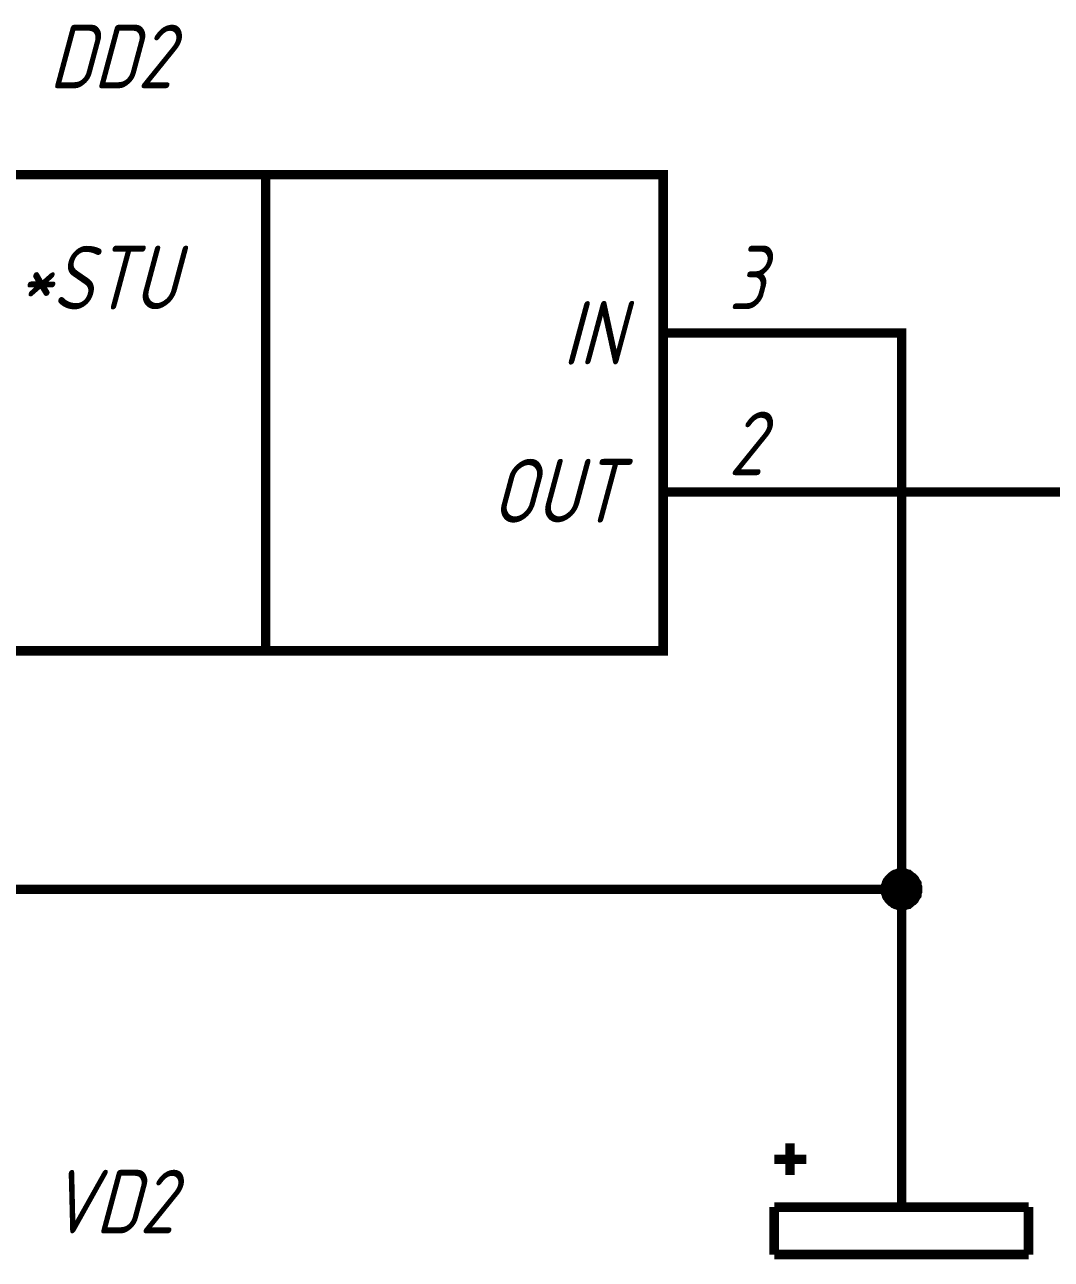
# Model space of a CAD drawing. Extents: x 260 to 1101, y 70 to 664.
# Drawn here: x 456.56 to 488.85, y 187.64 to 226.5 of the extents above; entities that cross this region are included whole.
import ezdxf

# ---------------------------------------------------------------- set-up
doc = ezdxf.new("R2010")
doc.units = 0
doc.header["$MEASUREMENT"] = 0
doc.layers.add('Sheet', color=255, linetype='CONTINUOUS')
doc.styles.add('GOST type A0', font='', dxfattribs={"oblique": 15, "height": 3.5})
doc.styles.get('GOST type A0').set_extended_font_data('GOST type A')

msp = doc.modelspace()

# ---------------------------------------------------------------- linework, layer by layer
at = {"layer": 'Sheet', "const_width": 0.3}
msp.add_lwpolyline([(441.658, 221.782), (476.642, 221.782), (476.642, 206.792), (441.658, 206.792), (441.658, 221.782)], close=True, dxfattribs=at)
at = {"layer": 'Sheet'}
for points, const_width in [([(464.142, 221.782), (464.142, 206.792)], 0.3), ([(476.642, 216.796), (479.142, 216.796)], 0.3), ([(484.142, 199.29), (484.142, 216.796), (479.142, 216.796)], 0.3), ([(476.642, 211.794), (479.142, 211.794)], 0.3), ([(479.142, 211.794), (504.127, 211.794)], 0.3), ([(483.63, 199.29), (483.63, 199.321), (483.63, 199.336), (483.63, 199.367), (483.645, 199.398), (483.645, 199.414), (483.661, 199.445), (483.661, 199.46), (483.677, 199.492), (483.677, 199.507), (483.692, 199.538), (483.708, 199.554), (483.723, 199.569), (483.739, 199.6), (483.754, 199.616), (483.77, 199.631), (483.785, 199.647), (483.801, 199.662), (483.816, 199.678), (483.832, 199.693), (483.863, 199.709), (483.878, 199.725), (483.894, 199.74), (483.925, 199.756), (483.941, 199.756), (483.972, 199.771), (483.987, 199.771), (484.018, 199.787), (484.034, 199.787), (484.065, 199.802), (484.096, 199.802), (484.111, 199.802), (484.142, 199.802)], 0.3), ([(483.63, 199.29), (483.63, 199.321), (483.63, 199.336), (483.63, 199.367), (483.645, 199.398), (483.645, 199.414), (483.661, 199.445), (483.661, 199.46), (483.677, 199.492), (483.677, 199.507), (483.692, 199.538), (483.708, 199.554), (483.723, 199.569), (483.739, 199.6), (483.754, 199.616), (483.77, 199.631), (483.785, 199.647), (483.801, 199.662), (483.816, 199.678), (483.832, 199.693), (483.863, 199.709), (483.878, 199.725), (483.894, 199.74), (483.925, 199.756), (483.941, 199.756), (483.972, 199.771), (483.987, 199.771), (484.018, 199.787), (484.034, 199.787), (484.065, 199.802), (484.096, 199.802), (484.111, 199.802), (484.142, 199.802)], 0.3), ([(483.63, 199.29), (483.63, 199.321), (483.63, 199.336), (483.63, 199.367), (483.645, 199.398), (483.645, 199.414), (483.661, 199.445), (483.661, 199.46), (483.677, 199.492), (483.677, 199.507), (483.692, 199.538), (483.708, 199.554), (483.723, 199.569), (483.739, 199.6), (483.754, 199.616), (483.77, 199.631), (483.785, 199.647), (483.801, 199.662), (483.816, 199.678), (483.832, 199.693), (483.863, 199.709), (483.878, 199.725), (483.894, 199.74), (483.925, 199.756), (483.941, 199.756), (483.972, 199.771), (483.987, 199.771), (484.018, 199.787), (484.034, 199.787), (484.065, 199.802), (484.096, 199.802), (484.111, 199.802), (484.142, 199.802)], 0.3), ([(483.63, 199.29), (483.63, 199.321), (483.63, 199.336), (483.63, 199.367), (483.645, 199.398), (483.645, 199.414), (483.661, 199.445), (483.661, 199.46), (483.677, 199.492), (483.677, 199.507), (483.692, 199.538), (483.708, 199.554), (483.723, 199.569), (483.739, 199.6), (483.754, 199.616), (483.77, 199.631), (483.785, 199.647), (483.801, 199.662), (483.816, 199.678), (483.832, 199.693), (483.863, 199.709), (483.878, 199.725), (483.894, 199.74), (483.925, 199.756), (483.941, 199.756), (483.972, 199.771), (483.987, 199.771), (484.018, 199.787), (484.034, 199.787), (484.065, 199.802), (484.096, 199.802), (484.111, 199.802), (484.142, 199.802)], 0.3), ([(483.63, 199.29), (483.63, 199.321), (483.63, 199.336), (483.63, 199.367), (483.645, 199.398), (483.645, 199.414), (483.661, 199.445), (483.661, 199.46), (483.677, 199.492), (483.677, 199.507), (483.692, 199.538), (483.708, 199.554), (483.723, 199.569), (483.739, 199.6), (483.754, 199.616), (483.77, 199.631), (483.785, 199.647), (483.801, 199.662), (483.816, 199.678), (483.832, 199.693), (483.863, 199.709), (483.878, 199.725), (483.894, 199.74), (483.925, 199.756), (483.941, 199.756), (483.972, 199.771), (483.987, 199.771), (484.018, 199.787), (484.034, 199.787), (484.065, 199.802), (484.096, 199.802), (484.111, 199.802), (484.142, 199.802)], 0.0991), ([(483.63, 199.29), (483.63, 199.321), (483.63, 199.336), (483.63, 199.367), (483.645, 199.398), (483.645, 199.414), (483.661, 199.445), (483.661, 199.46), (483.677, 199.492), (483.677, 199.507), (483.692, 199.538), (483.708, 199.554), (483.723, 199.569), (483.739, 199.6), (483.754, 199.616), (483.77, 199.631), (483.785, 199.647), (483.801, 199.662), (483.816, 199.678), (483.832, 199.693), (483.863, 199.709), (483.878, 199.725), (483.894, 199.74), (483.925, 199.756), (483.941, 199.756), (483.972, 199.771), (483.987, 199.771), (484.018, 199.787), (484.034, 199.787), (484.065, 199.802), (484.096, 199.802), (484.111, 199.802), (484.142, 199.802)], 0.0991), ([(483.63, 199.29), (483.63, 199.321), (483.63, 199.336), (483.63, 199.367), (483.645, 199.398), (483.645, 199.414), (483.661, 199.445), (483.661, 199.46), (483.677, 199.492), (483.677, 199.507), (483.692, 199.538), (483.708, 199.554), (483.723, 199.569), (483.739, 199.6), (483.754, 199.616), (483.77, 199.631), (483.785, 199.647), (483.801, 199.662), (483.816, 199.678), (483.832, 199.693), (483.863, 199.709), (483.878, 199.725), (483.894, 199.74), (483.925, 199.756), (483.941, 199.756), (483.972, 199.771), (483.987, 199.771), (484.018, 199.787), (484.034, 199.787), (484.065, 199.802), (484.096, 199.802), (484.111, 199.802), (484.142, 199.802)], 0.0991), ([(483.63, 199.29), (483.63, 199.321), (483.63, 199.336), (483.63, 199.367), (483.645, 199.398), (483.645, 199.414), (483.661, 199.445), (483.661, 199.46), (483.677, 199.492), (483.677, 199.507), (483.692, 199.538), (483.708, 199.554), (483.723, 199.569), (483.739, 199.6), (483.754, 199.616), (483.77, 199.631), (483.785, 199.647), (483.801, 199.662), (483.816, 199.678), (483.832, 199.693), (483.863, 199.709), (483.878, 199.725), (483.894, 199.74), (483.925, 199.756), (483.941, 199.756), (483.972, 199.771), (483.987, 199.771), (484.018, 199.787), (484.034, 199.787), (484.065, 199.802), (484.096, 199.802), (484.111, 199.802), (484.142, 199.802)], 0.0991), ([(484.142, 199.802), (484.142, 199.802)], 0.3), ([(484.142, 199.802), (484.173, 199.802), (484.189, 199.802), (484.22, 199.802), (484.251, 199.787), (484.267, 199.787), (484.298, 199.771), (484.313, 199.771), (484.344, 199.756), (484.36, 199.756), (484.375, 199.74), (484.406, 199.725), (484.422, 199.709), (484.437, 199.693), (484.453, 199.678), (484.484, 199.662), (484.5, 199.647), (484.515, 199.631), (484.531, 199.616), (484.546, 199.6), (484.562, 199.569), (484.562, 199.554), (484.577, 199.538), (484.593, 199.507), (484.608, 199.492), (484.608, 199.46), (484.624, 199.445), (484.624, 199.414), (484.624, 199.398), (484.639, 199.367), (484.639, 199.336), (484.639, 199.321), (484.639, 199.29)], 0.3), ([(484.142, 199.802), (484.142, 199.802)], 0.3), ([(484.142, 199.802), (484.173, 199.802), (484.189, 199.802), (484.22, 199.802), (484.251, 199.787), (484.267, 199.787), (484.298, 199.771), (484.313, 199.771), (484.344, 199.756), (484.36, 199.756), (484.375, 199.74), (484.406, 199.725), (484.422, 199.709), (484.437, 199.693), (484.453, 199.678), (484.484, 199.662), (484.5, 199.647), (484.515, 199.631), (484.531, 199.616), (484.546, 199.6), (484.562, 199.569), (484.562, 199.554), (484.577, 199.538), (484.593, 199.507), (484.608, 199.492), (484.608, 199.46), (484.624, 199.445), (484.624, 199.414), (484.624, 199.398), (484.639, 199.367), (484.639, 199.336), (484.639, 199.321), (484.639, 199.29)], 0.3), ([(484.142, 199.802), (484.142, 199.802)], 0.3), ([(484.142, 199.802), (484.173, 199.802), (484.189, 199.802), (484.22, 199.802), (484.251, 199.787), (484.267, 199.787), (484.298, 199.771), (484.313, 199.771), (484.344, 199.756), (484.36, 199.756), (484.375, 199.74), (484.406, 199.725), (484.422, 199.709), (484.437, 199.693), (484.453, 199.678), (484.484, 199.662), (484.5, 199.647), (484.515, 199.631), (484.531, 199.616), (484.546, 199.6), (484.562, 199.569), (484.562, 199.554), (484.577, 199.538), (484.593, 199.507), (484.608, 199.492), (484.608, 199.46), (484.624, 199.445), (484.624, 199.414), (484.624, 199.398), (484.639, 199.367), (484.639, 199.336), (484.639, 199.321), (484.639, 199.29)], 0.3), ([(484.142, 199.802), (484.142, 199.802)], 0.3), ([(484.142, 199.802), (484.173, 199.802), (484.189, 199.802), (484.22, 199.802), (484.251, 199.787), (484.267, 199.787), (484.298, 199.771), (484.313, 199.771), (484.344, 199.756), (484.36, 199.756), (484.375, 199.74), (484.406, 199.725), (484.422, 199.709), (484.437, 199.693), (484.453, 199.678), (484.484, 199.662), (484.5, 199.647), (484.515, 199.631), (484.531, 199.616), (484.546, 199.6), (484.562, 199.569), (484.562, 199.554), (484.577, 199.538), (484.593, 199.507), (484.608, 199.492), (484.608, 199.46), (484.624, 199.445), (484.624, 199.414), (484.624, 199.398), (484.639, 199.367), (484.639, 199.336), (484.639, 199.321), (484.639, 199.29)], 0.3), ([(484.142, 199.802), (484.142, 199.802)], 0.0991), ([(484.142, 199.802), (484.173, 199.802), (484.189, 199.802), (484.22, 199.802), (484.251, 199.787), (484.267, 199.787), (484.298, 199.771), (484.313, 199.771), (484.344, 199.756), (484.36, 199.756), (484.375, 199.74), (484.406, 199.725), (484.422, 199.709), (484.437, 199.693), (484.453, 199.678), (484.484, 199.662), (484.5, 199.647), (484.515, 199.631), (484.531, 199.616), (484.546, 199.6), (484.562, 199.569), (484.562, 199.554), (484.577, 199.538), (484.593, 199.507), (484.608, 199.492), (484.608, 199.46), (484.624, 199.445), (484.624, 199.414), (484.624, 199.398), (484.639, 199.367), (484.639, 199.336), (484.639, 199.321), (484.639, 199.29)], 0.0991), ([(484.142, 199.802), (484.142, 199.802)], 0.0991), ([(484.142, 199.802), (484.173, 199.802), (484.189, 199.802), (484.22, 199.802), (484.251, 199.787), (484.267, 199.787), (484.298, 199.771), (484.313, 199.771), (484.344, 199.756), (484.36, 199.756), (484.375, 199.74), (484.406, 199.725), (484.422, 199.709), (484.437, 199.693), (484.453, 199.678), (484.484, 199.662), (484.5, 199.647), (484.515, 199.631), (484.531, 199.616), (484.546, 199.6), (484.562, 199.569), (484.562, 199.554), (484.577, 199.538), (484.593, 199.507), (484.608, 199.492), (484.608, 199.46), (484.624, 199.445), (484.624, 199.414), (484.624, 199.398), (484.639, 199.367), (484.639, 199.336), (484.639, 199.321), (484.639, 199.29)], 0.0991), ([(484.142, 199.802), (484.142, 199.802)], 0.0991), ([(484.142, 199.802), (484.173, 199.802), (484.189, 199.802), (484.22, 199.802), (484.251, 199.787), (484.267, 199.787), (484.298, 199.771), (484.313, 199.771), (484.344, 199.756), (484.36, 199.756), (484.375, 199.74), (484.406, 199.725), (484.422, 199.709), (484.437, 199.693), (484.453, 199.678), (484.484, 199.662), (484.5, 199.647), (484.515, 199.631), (484.531, 199.616), (484.546, 199.6), (484.562, 199.569), (484.562, 199.554), (484.577, 199.538), (484.593, 199.507), (484.608, 199.492), (484.608, 199.46), (484.624, 199.445), (484.624, 199.414), (484.624, 199.398), (484.639, 199.367), (484.639, 199.336), (484.639, 199.321), (484.639, 199.29)], 0.0991), ([(484.142, 199.802), (484.142, 199.802)], 0.0991), ([(484.142, 199.802), (484.173, 199.802), (484.189, 199.802), (484.22, 199.802), (484.251, 199.787), (484.267, 199.787), (484.298, 199.771), (484.313, 199.771), (484.344, 199.756), (484.36, 199.756), (484.375, 199.74), (484.406, 199.725), (484.422, 199.709), (484.437, 199.693), (484.453, 199.678), (484.484, 199.662), (484.5, 199.647), (484.515, 199.631), (484.531, 199.616), (484.546, 199.6), (484.562, 199.569), (484.562, 199.554), (484.577, 199.538), (484.593, 199.507), (484.608, 199.492), (484.608, 199.46), (484.624, 199.445), (484.624, 199.414), (484.624, 199.398), (484.639, 199.367), (484.639, 199.336), (484.639, 199.321), (484.639, 199.29)], 0.0991), ([(451.642, 199.29), (484.142, 199.29), (484.142, 191.787)], 0.3), ([(484.142, 198.777), (484.111, 198.777), (484.096, 198.777), (484.065, 198.777), (484.034, 198.793), (484.018, 198.793), (483.987, 198.808), (483.972, 198.808), (483.941, 198.824), (483.925, 198.824), (483.894, 198.839), (483.878, 198.855), (483.863, 198.87), (483.832, 198.886), (483.816, 198.901), (483.801, 198.917), (483.785, 198.932), (483.77, 198.948), (483.754, 198.963), (483.739, 198.979), (483.723, 199.01), (483.708, 199.026), (483.692, 199.041), (483.677, 199.072), (483.677, 199.088), (483.661, 199.119), (483.661, 199.134), (483.645, 199.165), (483.645, 199.181), (483.63, 199.212), (483.63, 199.243), (483.63, 199.259), (483.63, 199.29)], 0.3), ([(483.63, 199.29), (483.63, 199.29)], 0.3), ([(484.142, 198.777), (484.111, 198.777), (484.096, 198.777), (484.065, 198.777), (484.034, 198.793), (484.018, 198.793), (483.987, 198.808), (483.972, 198.808), (483.941, 198.824), (483.925, 198.824), (483.894, 198.839), (483.878, 198.855), (483.863, 198.87), (483.832, 198.886), (483.816, 198.901), (483.801, 198.917), (483.785, 198.932), (483.77, 198.948), (483.754, 198.963), (483.739, 198.979), (483.723, 199.01), (483.708, 199.026), (483.692, 199.041), (483.677, 199.072), (483.677, 199.088), (483.661, 199.119), (483.661, 199.134), (483.645, 199.165), (483.645, 199.181), (483.63, 199.212), (483.63, 199.243), (483.63, 199.259), (483.63, 199.29)], 0.3), ([(483.63, 199.29), (483.63, 199.29)], 0.3), ([(484.142, 198.777), (484.111, 198.777), (484.096, 198.777), (484.065, 198.777), (484.034, 198.793), (484.018, 198.793), (483.987, 198.808), (483.972, 198.808), (483.941, 198.824), (483.925, 198.824), (483.894, 198.839), (483.878, 198.855), (483.863, 198.87), (483.832, 198.886), (483.816, 198.901), (483.801, 198.917), (483.785, 198.932), (483.77, 198.948), (483.754, 198.963), (483.739, 198.979), (483.723, 199.01), (483.708, 199.026), (483.692, 199.041), (483.677, 199.072), (483.677, 199.088), (483.661, 199.119), (483.661, 199.134), (483.645, 199.165), (483.645, 199.181), (483.63, 199.212), (483.63, 199.243), (483.63, 199.259), (483.63, 199.29)], 0.3), ([(483.63, 199.29), (483.63, 199.29)], 0.3), ([(484.142, 198.777), (484.111, 198.777), (484.096, 198.777), (484.065, 198.777), (484.034, 198.793), (484.018, 198.793), (483.987, 198.808), (483.972, 198.808), (483.941, 198.824), (483.925, 198.824), (483.894, 198.839), (483.878, 198.855), (483.863, 198.87), (483.832, 198.886), (483.816, 198.901), (483.801, 198.917), (483.785, 198.932), (483.77, 198.948), (483.754, 198.963), (483.739, 198.979), (483.723, 199.01), (483.708, 199.026), (483.692, 199.041), (483.677, 199.072), (483.677, 199.088), (483.661, 199.119), (483.661, 199.134), (483.645, 199.165), (483.645, 199.181), (483.63, 199.212), (483.63, 199.243), (483.63, 199.259), (483.63, 199.29)], 0.3), ([(483.63, 199.29), (483.63, 199.29)], 0.3), ([(484.142, 198.777), (484.111, 198.777), (484.096, 198.777), (484.065, 198.777), (484.034, 198.793), (484.018, 198.793), (483.987, 198.808), (483.972, 198.808), (483.941, 198.824), (483.925, 198.824), (483.894, 198.839), (483.878, 198.855), (483.863, 198.87), (483.832, 198.886), (483.816, 198.901), (483.801, 198.917), (483.785, 198.932), (483.77, 198.948), (483.754, 198.963), (483.739, 198.979), (483.723, 199.01), (483.708, 199.026), (483.692, 199.041), (483.677, 199.072), (483.677, 199.088), (483.661, 199.119), (483.661, 199.134), (483.645, 199.165), (483.645, 199.181), (483.63, 199.212), (483.63, 199.243), (483.63, 199.259), (483.63, 199.29)], 0.0991), ([(483.63, 199.29), (483.63, 199.29)], 0.0991), ([(484.142, 198.777), (484.111, 198.777), (484.096, 198.777), (484.065, 198.777), (484.034, 198.793), (484.018, 198.793), (483.987, 198.808), (483.972, 198.808), (483.941, 198.824), (483.925, 198.824), (483.894, 198.839), (483.878, 198.855), (483.863, 198.87), (483.832, 198.886), (483.816, 198.901), (483.801, 198.917), (483.785, 198.932), (483.77, 198.948), (483.754, 198.963), (483.739, 198.979), (483.723, 199.01), (483.708, 199.026), (483.692, 199.041), (483.677, 199.072), (483.677, 199.088), (483.661, 199.119), (483.661, 199.134), (483.645, 199.165), (483.645, 199.181), (483.63, 199.212), (483.63, 199.243), (483.63, 199.259), (483.63, 199.29)], 0.0991), ([(483.63, 199.29), (483.63, 199.29)], 0.0991), ([(484.142, 198.777), (484.111, 198.777), (484.096, 198.777), (484.065, 198.777), (484.034, 198.793), (484.018, 198.793), (483.987, 198.808), (483.972, 198.808), (483.941, 198.824), (483.925, 198.824), (483.894, 198.839), (483.878, 198.855), (483.863, 198.87), (483.832, 198.886), (483.816, 198.901), (483.801, 198.917), (483.785, 198.932), (483.77, 198.948), (483.754, 198.963), (483.739, 198.979), (483.723, 199.01), (483.708, 199.026), (483.692, 199.041), (483.677, 199.072), (483.677, 199.088), (483.661, 199.119), (483.661, 199.134), (483.645, 199.165), (483.645, 199.181), (483.63, 199.212), (483.63, 199.243), (483.63, 199.259), (483.63, 199.29)], 0.0991), ([(483.63, 199.29), (483.63, 199.29)], 0.0991), ([(484.142, 198.777), (484.111, 198.777), (484.096, 198.777), (484.065, 198.777), (484.034, 198.793), (484.018, 198.793), (483.987, 198.808), (483.972, 198.808), (483.941, 198.824), (483.925, 198.824), (483.894, 198.839), (483.878, 198.855), (483.863, 198.87), (483.832, 198.886), (483.816, 198.901), (483.801, 198.917), (483.785, 198.932), (483.77, 198.948), (483.754, 198.963), (483.739, 198.979), (483.723, 199.01), (483.708, 199.026), (483.692, 199.041), (483.677, 199.072), (483.677, 199.088), (483.661, 199.119), (483.661, 199.134), (483.645, 199.165), (483.645, 199.181), (483.63, 199.212), (483.63, 199.243), (483.63, 199.259), (483.63, 199.29)], 0.0991), ([(483.63, 199.29), (483.63, 199.29)], 0.0991), ([(484.639, 199.29), (484.639, 199.259), (484.639, 199.243), (484.639, 199.212), (484.624, 199.181), (484.624, 199.165), (484.624, 199.134), (484.608, 199.119), (484.608, 199.088), (484.593, 199.072), (484.577, 199.041), (484.562, 199.026), (484.562, 199.01), (484.546, 198.979), (484.531, 198.963), (484.515, 198.948), (484.5, 198.932), (484.484, 198.917), (484.453, 198.901), (484.437, 198.886), (484.422, 198.87), (484.406, 198.855), (484.375, 198.839), (484.36, 198.824), (484.344, 198.824), (484.313, 198.808), (484.298, 198.808), (484.267, 198.793), (484.251, 198.793), (484.22, 198.777), (484.189, 198.777), (484.173, 198.777), (484.142, 198.777)], 0.3), ([(484.639, 199.29), (484.639, 199.259), (484.639, 199.243), (484.639, 199.212), (484.624, 199.181), (484.624, 199.165), (484.624, 199.134), (484.608, 199.119), (484.608, 199.088), (484.593, 199.072), (484.577, 199.041), (484.562, 199.026), (484.562, 199.01), (484.546, 198.979), (484.531, 198.963), (484.515, 198.948), (484.5, 198.932), (484.484, 198.917), (484.453, 198.901), (484.437, 198.886), (484.422, 198.87), (484.406, 198.855), (484.375, 198.839), (484.36, 198.824), (484.344, 198.824), (484.313, 198.808), (484.298, 198.808), (484.267, 198.793), (484.251, 198.793), (484.22, 198.777), (484.189, 198.777), (484.173, 198.777), (484.142, 198.777)], 0.3), ([(484.639, 199.29), (484.639, 199.259), (484.639, 199.243), (484.639, 199.212), (484.624, 199.181), (484.624, 199.165), (484.624, 199.134), (484.608, 199.119), (484.608, 199.088), (484.593, 199.072), (484.577, 199.041), (484.562, 199.026), (484.562, 199.01), (484.546, 198.979), (484.531, 198.963), (484.515, 198.948), (484.5, 198.932), (484.484, 198.917), (484.453, 198.901), (484.437, 198.886), (484.422, 198.87), (484.406, 198.855), (484.375, 198.839), (484.36, 198.824), (484.344, 198.824), (484.313, 198.808), (484.298, 198.808), (484.267, 198.793), (484.251, 198.793), (484.22, 198.777), (484.189, 198.777), (484.173, 198.777), (484.142, 198.777)], 0.3), ([(484.639, 199.29), (484.639, 199.259), (484.639, 199.243), (484.639, 199.212), (484.624, 199.181), (484.624, 199.165), (484.624, 199.134), (484.608, 199.119), (484.608, 199.088), (484.593, 199.072), (484.577, 199.041), (484.562, 199.026), (484.562, 199.01), (484.546, 198.979), (484.531, 198.963), (484.515, 198.948), (484.5, 198.932), (484.484, 198.917), (484.453, 198.901), (484.437, 198.886), (484.422, 198.87), (484.406, 198.855), (484.375, 198.839), (484.36, 198.824), (484.344, 198.824), (484.313, 198.808), (484.298, 198.808), (484.267, 198.793), (484.251, 198.793), (484.22, 198.777), (484.189, 198.777), (484.173, 198.777), (484.142, 198.777)], 0.3), ([(484.639, 199.29), (484.639, 199.259), (484.639, 199.243), (484.639, 199.212), (484.624, 199.181), (484.624, 199.165), (484.624, 199.134), (484.608, 199.119), (484.608, 199.088), (484.593, 199.072), (484.577, 199.041), (484.562, 199.026), (484.562, 199.01), (484.546, 198.979), (484.531, 198.963), (484.515, 198.948), (484.5, 198.932), (484.484, 198.917), (484.453, 198.901), (484.437, 198.886), (484.422, 198.87), (484.406, 198.855), (484.375, 198.839), (484.36, 198.824), (484.344, 198.824), (484.313, 198.808), (484.298, 198.808), (484.267, 198.793), (484.251, 198.793), (484.22, 198.777), (484.189, 198.777), (484.173, 198.777), (484.142, 198.777)], 0.0991), ([(484.639, 199.29), (484.639, 199.259), (484.639, 199.243), (484.639, 199.212), (484.624, 199.181), (484.624, 199.165), (484.624, 199.134), (484.608, 199.119), (484.608, 199.088), (484.593, 199.072), (484.577, 199.041), (484.562, 199.026), (484.562, 199.01), (484.546, 198.979), (484.531, 198.963), (484.515, 198.948), (484.5, 198.932), (484.484, 198.917), (484.453, 198.901), (484.437, 198.886), (484.422, 198.87), (484.406, 198.855), (484.375, 198.839), (484.36, 198.824), (484.344, 198.824), (484.313, 198.808), (484.298, 198.808), (484.267, 198.793), (484.251, 198.793), (484.22, 198.777), (484.189, 198.777), (484.173, 198.777), (484.142, 198.777)], 0.0991), ([(484.639, 199.29), (484.639, 199.259), (484.639, 199.243), (484.639, 199.212), (484.624, 199.181), (484.624, 199.165), (484.624, 199.134), (484.608, 199.119), (484.608, 199.088), (484.593, 199.072), (484.577, 199.041), (484.562, 199.026), (484.562, 199.01), (484.546, 198.979), (484.531, 198.963), (484.515, 198.948), (484.5, 198.932), (484.484, 198.917), (484.453, 198.901), (484.437, 198.886), (484.422, 198.87), (484.406, 198.855), (484.375, 198.839), (484.36, 198.824), (484.344, 198.824), (484.313, 198.808), (484.298, 198.808), (484.267, 198.793), (484.251, 198.793), (484.22, 198.777), (484.189, 198.777), (484.173, 198.777), (484.142, 198.777)], 0.0991), ([(484.639, 199.29), (484.639, 199.259), (484.639, 199.243), (484.639, 199.212), (484.624, 199.181), (484.624, 199.165), (484.624, 199.134), (484.608, 199.119), (484.608, 199.088), (484.593, 199.072), (484.577, 199.041), (484.562, 199.026), (484.562, 199.01), (484.546, 198.979), (484.531, 198.963), (484.515, 198.948), (484.5, 198.932), (484.484, 198.917), (484.453, 198.901), (484.437, 198.886), (484.422, 198.87), (484.406, 198.855), (484.375, 198.839), (484.36, 198.824), (484.344, 198.824), (484.313, 198.808), (484.298, 198.808), (484.267, 198.793), (484.251, 198.793), (484.22, 198.777), (484.189, 198.777), (484.173, 198.777), (484.142, 198.777)], 0.0991), ([(484.639, 199.29), (484.639, 199.29), (484.639, 199.29), (484.639, 199.29), (484.639, 199.29), (484.639, 199.29), (484.639, 199.29), (484.639, 199.29), (484.639, 199.29), (484.639, 199.29), (484.639, 199.29), (484.639, 199.29), (484.639, 199.29), (484.639, 199.29), (484.639, 199.29), (484.639, 199.29), (484.639, 199.29), (484.639, 199.29), (484.639, 199.29), (484.639, 199.29), (484.639, 199.29), (484.639, 199.29), (484.639, 199.29), (484.639, 199.29), (484.639, 199.29), (484.639, 199.29), (484.639, 199.29), (484.639, 199.29), (484.639, 199.29), (484.639, 199.29), (484.639, 199.29), (484.639, 199.29), (484.639, 199.29)], 0.3), ([(484.639, 199.29), (484.639, 199.29)], 0.3), ([(484.639, 199.29), (484.639, 199.29), (484.639, 199.29), (484.639, 199.29), (484.639, 199.29), (484.639, 199.29), (484.639, 199.29), (484.639, 199.29), (484.639, 199.29), (484.639, 199.29), (484.639, 199.29), (484.639, 199.29), (484.639, 199.29), (484.639, 199.29), (484.639, 199.29), (484.639, 199.29), (484.639, 199.29), (484.639, 199.29), (484.639, 199.29), (484.639, 199.29), (484.639, 199.29), (484.639, 199.29), (484.639, 199.29), (484.639, 199.29), (484.639, 199.29), (484.639, 199.29), (484.639, 199.29), (484.639, 199.29), (484.639, 199.29), (484.639, 199.29), (484.639, 199.29), (484.639, 199.29), (484.639, 199.29)], 0.3), ([(484.639, 199.29), (484.639, 199.29)], 0.3), ([(484.639, 199.29), (484.639, 199.29), (484.639, 199.29), (484.639, 199.29), (484.639, 199.29), (484.639, 199.29), (484.639, 199.29), (484.639, 199.29), (484.639, 199.29), (484.639, 199.29), (484.639, 199.29), (484.639, 199.29), (484.639, 199.29), (484.639, 199.29), (484.639, 199.29), (484.639, 199.29), (484.639, 199.29), (484.639, 199.29), (484.639, 199.29), (484.639, 199.29), (484.639, 199.29), (484.639, 199.29), (484.639, 199.29), (484.639, 199.29), (484.639, 199.29), (484.639, 199.29), (484.639, 199.29), (484.639, 199.29), (484.639, 199.29), (484.639, 199.29), (484.639, 199.29), (484.639, 199.29), (484.639, 199.29)], 0.3), ([(484.639, 199.29), (484.639, 199.29)], 0.3), ([(484.639, 199.29), (484.639, 199.29), (484.639, 199.29), (484.639, 199.29), (484.639, 199.29), (484.639, 199.29), (484.639, 199.29), (484.639, 199.29), (484.639, 199.29), (484.639, 199.29), (484.639, 199.29), (484.639, 199.29), (484.639, 199.29), (484.639, 199.29), (484.639, 199.29), (484.639, 199.29), (484.639, 199.29), (484.639, 199.29), (484.639, 199.29), (484.639, 199.29), (484.639, 199.29), (484.639, 199.29), (484.639, 199.29), (484.639, 199.29), (484.639, 199.29), (484.639, 199.29), (484.639, 199.29), (484.639, 199.29), (484.639, 199.29), (484.639, 199.29), (484.639, 199.29), (484.639, 199.29), (484.639, 199.29)], 0.3), ([(484.639, 199.29), (484.639, 199.29)], 0.3), ([(484.639, 199.29), (484.639, 199.29), (484.639, 199.29), (484.639, 199.29), (484.639, 199.29), (484.639, 199.29), (484.639, 199.29), (484.639, 199.29), (484.639, 199.29), (484.639, 199.29), (484.639, 199.29), (484.639, 199.29), (484.639, 199.29), (484.639, 199.29), (484.639, 199.29), (484.639, 199.29), (484.639, 199.29), (484.639, 199.29), (484.639, 199.29), (484.639, 199.29), (484.639, 199.29), (484.639, 199.29), (484.639, 199.29), (484.639, 199.29), (484.639, 199.29), (484.639, 199.29), (484.639, 199.29), (484.639, 199.29), (484.639, 199.29), (484.639, 199.29), (484.639, 199.29), (484.639, 199.29), (484.639, 199.29)], 0.0991), ([(484.639, 199.29), (484.639, 199.29)], 0.0991), ([(484.639, 199.29), (484.639, 199.29), (484.639, 199.29), (484.639, 199.29), (484.639, 199.29), (484.639, 199.29), (484.639, 199.29), (484.639, 199.29), (484.639, 199.29), (484.639, 199.29), (484.639, 199.29), (484.639, 199.29), (484.639, 199.29), (484.639, 199.29), (484.639, 199.29), (484.639, 199.29), (484.639, 199.29), (484.639, 199.29), (484.639, 199.29), (484.639, 199.29), (484.639, 199.29), (484.639, 199.29), (484.639, 199.29), (484.639, 199.29), (484.639, 199.29), (484.639, 199.29), (484.639, 199.29), (484.639, 199.29), (484.639, 199.29), (484.639, 199.29), (484.639, 199.29), (484.639, 199.29), (484.639, 199.29)], 0.0991), ([(484.639, 199.29), (484.639, 199.29)], 0.0991), ([(484.639, 199.29), (484.639, 199.29), (484.639, 199.29), (484.639, 199.29), (484.639, 199.29), (484.639, 199.29), (484.639, 199.29), (484.639, 199.29), (484.639, 199.29), (484.639, 199.29), (484.639, 199.29), (484.639, 199.29), (484.639, 199.29), (484.639, 199.29), (484.639, 199.29), (484.639, 199.29), (484.639, 199.29), (484.639, 199.29), (484.639, 199.29), (484.639, 199.29), (484.639, 199.29), (484.639, 199.29), (484.639, 199.29), (484.639, 199.29), (484.639, 199.29), (484.639, 199.29), (484.639, 199.29), (484.639, 199.29), (484.639, 199.29), (484.639, 199.29), (484.639, 199.29), (484.639, 199.29), (484.639, 199.29)], 0.0991), ([(484.639, 199.29), (484.639, 199.29)], 0.0991), ([(484.639, 199.29), (484.639, 199.29), (484.639, 199.29), (484.639, 199.29), (484.639, 199.29), (484.639, 199.29), (484.639, 199.29), (484.639, 199.29), (484.639, 199.29), (484.639, 199.29), (484.639, 199.29), (484.639, 199.29), (484.639, 199.29), (484.639, 199.29), (484.639, 199.29), (484.639, 199.29), (484.639, 199.29), (484.639, 199.29), (484.639, 199.29), (484.639, 199.29), (484.639, 199.29), (484.639, 199.29), (484.639, 199.29), (484.639, 199.29), (484.639, 199.29), (484.639, 199.29), (484.639, 199.29), (484.639, 199.29), (484.639, 199.29), (484.639, 199.29), (484.639, 199.29), (484.639, 199.29), (484.639, 199.29)], 0.0991), ([(484.639, 199.29), (484.639, 199.29)], 0.0991), ([(484.142, 189.286), (484.142, 191.787)], 0.3), ([(480.633, 190.296), (480.633, 191.29)], 0.3), ([(481.145, 190.793), (480.136, 190.793)], 0.3), ([(480.136, 187.795), (480.136, 189.286)], 0.3), ([(480.136, 189.286), (488.133, 189.286)], 0.3), ([(488.133, 189.286), (488.133, 187.795)], 0.3), ([(480.136, 187.795), (488.133, 187.795)], 0.3)]:
    msp.add_lwpolyline(points, dxfattribs=dict(at, const_width=const_width))
at = {"layer": 'Sheet', "const_width": 0.508}
msp.add_lwpolyline([(483.809, 199.297, 1), (484.317, 199.297, 1)], format="xyb", close=True, dxfattribs=at)

# ---------------------------------------------------------------- texts
at = {"layer": 'Sheet', "style": 'GOST type A0', "oblique": 15}
for s, p in [('DD2', (457.325, 224.5)), ('*STU', (456.332, 217.541)), ('3', (478.692, 217.541)), ('IN', (473.475, 215.802)), ('2', (478.692, 212.322)), ('OUT', (471.239, 210.831)), ('VD2', (457.325, 188.463))]:
    msp.add_text(s, height=2, dxfattribs=at).set_placement(p)

doc.saveas('drawing.dxf')
